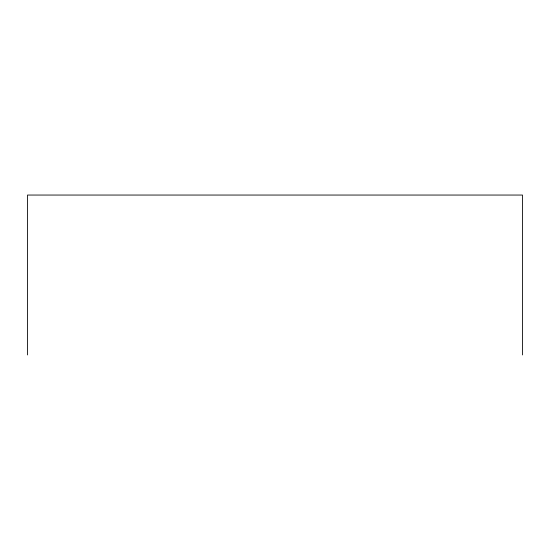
<?xml version="1.0" encoding="UTF-8"?>
<svg xmlns="http://www.w3.org/2000/svg" width="550" height="550" viewBox="0 0 550 550"><rect width="100%" height="100%" fill="white"/><g stroke="black" fill="none" stroke-linecap="round" stroke-linejoin="round"><path stroke-width="0.82" d="M522.5 354.949L522.5 195.051L27.5 195.051L27.5 354.949"/></g></svg>
